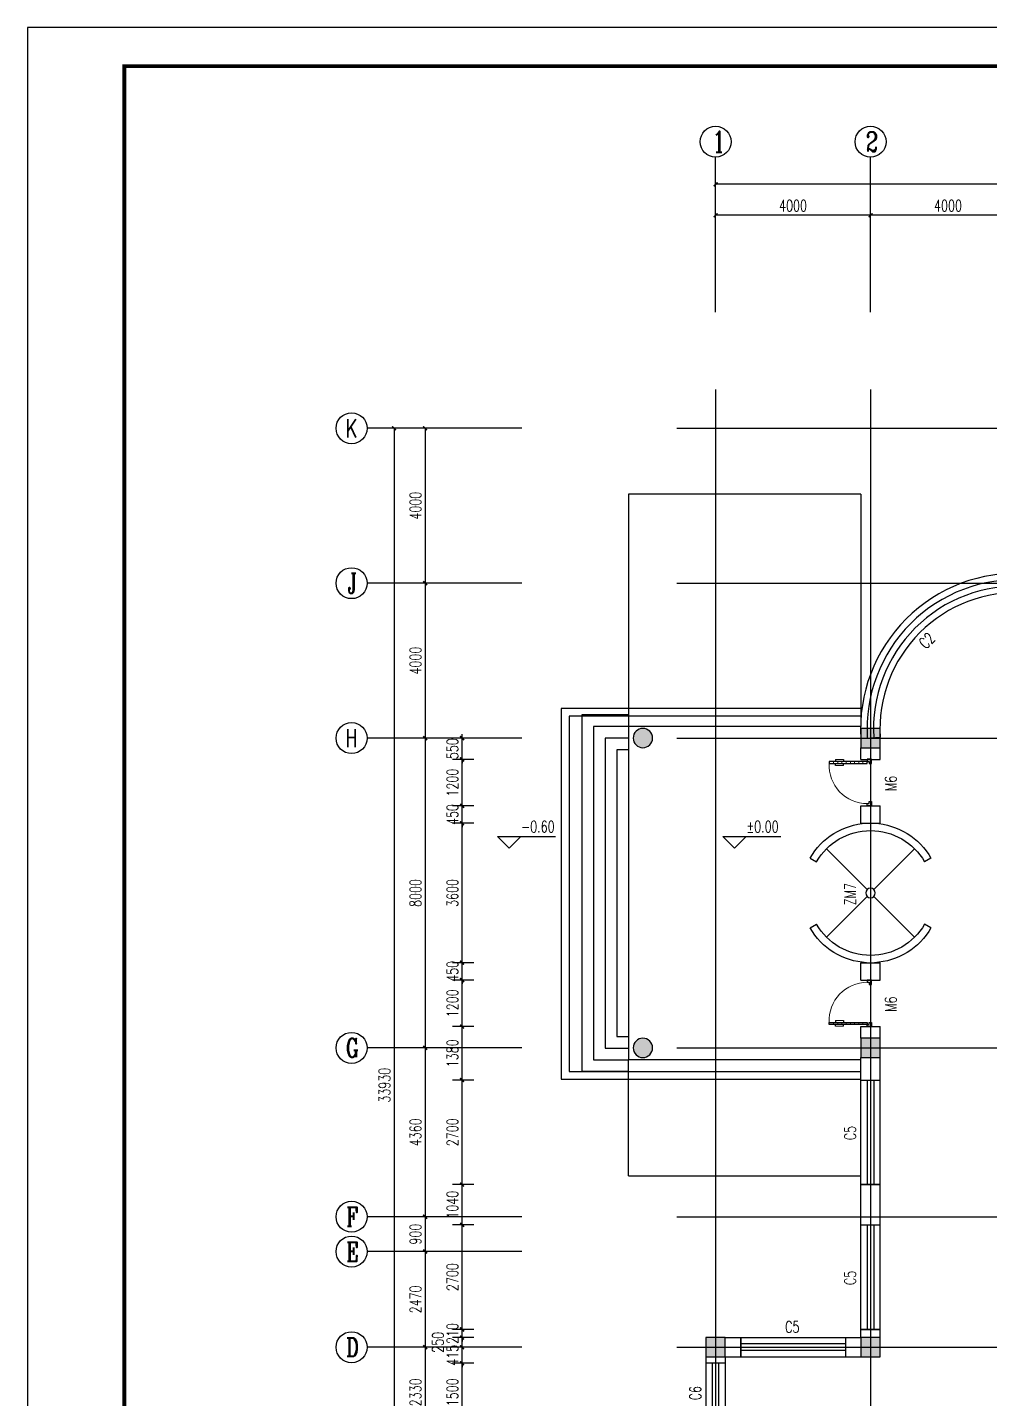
# Model space of a CAD drawing. Extents: x 11228 to 95328, y 8540 to 67940.
# Drawn here: x 11228 to 36071, y 32533 to 67940 of the extents above; entities that cross this region are included whole.
import ezdxf
from ezdxf.enums import TextEntityAlignment as Align

# ---------------------------------------------------------------- set-up
doc = ezdxf.new("R2010")
doc.units = 0
doc.header["$LTSCALE"] = 1000
for name, color, linetype in [('AXIS_TEXT', 7, 'Continuous'), ('建-台阶', 2, 'Continuous'), ('建-图框', 4, 'Continuous'), ('建-坡道', 2, 'Continuous'), ('建-墙-砖', 9, 'Continuous'), ('建-尺寸', 3, 'Continuous'), ('建-柱', 9, 'Continuous'), ('建-标高', 3, 'Continuous'), ('建-窗', 4, 'Continuous'), ('建-轴', 1, 'Continuous'), ('建-轴-标注', 3, 'Continuous'), ('建-阳台', 6, 'Continuous')]:
    doc.layers.add(name, color=color, linetype=linetype)
doc.styles.add('A-AXIS-LABEL', font='COMPLEX', dxfattribs={"bigfont": 'GBCBIG'})
doc.styles.add('A-DIM_T3', font='SIMPLEX', dxfattribs={"width": 0.705882, "bigfont": 'GBCBIG'})
doc.styles.add('A-STANDARD', font='SIMPLEX', dxfattribs={"bigfont": 'GBCBIG'})
doc.styles.add('A-WIN-LABEL', font='SIMPLEX', dxfattribs={"bigfont": 'GBCBIG'})
doc.styles.add('COMPLEX', font='COMPLEX')
doc.dimstyles.new('A-DIM-100', dxfattribs={"dimscale": 100, "dimtxt": 2.975, "dimasz": 1, "dimexe": 2.5, "dimexo": 3, "dimgap": 1, "dimtad": 1, "dimdec": 0, "dimzin": 0, "dimdsep": 46, "dimtxsty": 'A-DIM_T3', "dimblk": 'ARCHTICK', "dimcen": 0.09, "dimclrt": 7, "dimazin": 2, "dimtfac": 1, "dimtdec": 0, "dimtix": 1, "dimtmove": 2, "dimatfit": 3, "dimfxl": 0, "dimtolj": 1, "dimtzin": 0, "dimarcsym": 0})

# ---------------------------------------------------------------- blocks, each defined once
blk = doc.blocks.new('_ArchTick')
at = {"color": 0, "linetype": 'ByBlock', "const_width": 0.4}
blk.add_lwpolyline([(-0.5, -0.5), (0.5, 0.5)], dxfattribs=at)
blk = doc.blocks.new('*D238')
at = {"layer": 'Defpoints', "color": 0}
for p in [(32997, 63089), (32997, 60589), (36997, 60589)]:
    blk.add_point(p, dxfattribs=at)
at = {"layer": '建-轴-标注', "color": 0, "lineweight": -2}
for p, q in [((32997, 60889), (32997, 63339)), ((36997, 63089), (32997, 63089)), ((36997, 60889), (36997, 63339))]:
    blk.add_line(p, q, dxfattribs=at)
at = {"layer": '建-轴-标注', "color": 0, "linetype": 'ByBlock', "lineweight": -2, "xscale": 100, "yscale": 100, "zscale": 100, "rotation": 180}
blk.add_blockref('_ArchTick', (32997, 63089), dxfattribs=at)
at = {"layer": '建-轴-标注', "color": 0, "linetype": 'ByBlock', "lineweight": -2, "xscale": 100, "yscale": 100, "zscale": 100}
blk.add_blockref('_ArchTick', (36997, 63089), dxfattribs=at)
at = {"layer": '建-轴-标注', "color": 7, "insert": (34997, 63338), "char_height": 297.5, "attachment_point": 5, "style": 'A-DIM_T3'}
blk.add_mtext('\\A1;4000', dxfattribs=at)
blk = doc.blocks.new('*D239')
at = {"layer": 'Defpoints', "color": 0}
for p in [(28997, 63089), (28997, 60589), (32997, 60589)]:
    blk.add_point(p, dxfattribs=at)
at = {"layer": '建-轴-标注', "color": 0, "lineweight": -2}
for p, q in [((28997, 60889), (28997, 63339)), ((32997, 63089), (28997, 63089)), ((32997, 60889), (32997, 63339))]:
    blk.add_line(p, q, dxfattribs=at)
at = {"layer": '建-轴-标注', "color": 0, "linetype": 'ByBlock', "lineweight": -2, "xscale": 100, "yscale": 100, "zscale": 100, "rotation": 180}
blk.add_blockref('_ArchTick', (28997, 63089), dxfattribs=at)
at = {"layer": '建-轴-标注', "color": 0, "linetype": 'ByBlock', "lineweight": -2, "xscale": 100, "yscale": 100, "zscale": 100}
blk.add_blockref('_ArchTick', (32997, 63089), dxfattribs=at)
at = {"layer": '建-轴-标注', "color": 7, "insert": (30997, 63338), "char_height": 297.5, "attachment_point": 5, "style": 'A-DIM_T3'}
blk.add_mtext('\\A1;4000', dxfattribs=at)
blk = doc.blocks.new('*D240')
at = {"layer": 'Defpoints', "color": 0}
for p in [(28997, 63889), (28997, 60589), (60997, 60589)]:
    blk.add_point(p, dxfattribs=at)
at = {"layer": '建-轴-标注', "color": 0, "lineweight": -2}
for p, q in [((28997, 60889), (28997, 64139)), ((60997, 60889), (60997, 64139)), ((60997, 63889), (28997, 63889))]:
    blk.add_line(p, q, dxfattribs=at)
at = {"layer": '建-轴-标注', "color": 0, "linetype": 'ByBlock', "lineweight": -2, "xscale": 100, "yscale": 100, "zscale": 100, "rotation": 180}
blk.add_blockref('_ArchTick', (28997, 63889), dxfattribs=at)
at = {"layer": '建-轴-标注', "color": 0, "linetype": 'ByBlock', "lineweight": -2, "xscale": 100, "yscale": 100, "zscale": 100}
blk.add_blockref('_ArchTick', (60997, 63889), dxfattribs=at)
at = {"layer": '建-轴-标注', "color": 7, "insert": (44997, 64138), "char_height": 297.5, "attachment_point": 5, "style": 'A-DIM_T3'}
blk.add_mtext('\\A1;32000', dxfattribs=at)
blk = doc.blocks.new('_AXISO')
blk.add_circle((0, 0), 0.5)
at = {"layer": 'AXIS_TEXT', "style": 'COMPLEX'}
blk.add_attdef('A', text='', height=0.56, dxfattribs=at).set_placement((-0.25, -0.28), (0.25, -0.28), align=Align.FIT)
blk = doc.blocks.new('*D250')
at = {"layer": 'Defpoints', "color": 0}
for p in [(23997, 57589), (21497, 53589), (23997, 53589)]:
    blk.add_point(p, dxfattribs=at)
at = {"layer": '建-轴-标注', "color": 0, "lineweight": -2}
for p, q in [((23697, 57589), (21247, 57589)), ((21497, 57589), (21497, 53589)), ((23697, 53589), (21247, 53589))]:
    blk.add_line(p, q, dxfattribs=at)
at = {"layer": '建-轴-标注', "color": 0, "linetype": 'ByBlock', "lineweight": -2, "xscale": 100, "yscale": 100, "zscale": 100}
for p, rotation in [((21497, 57589), 90), ((21497, 53589), 270)]:
    blk.add_blockref('_ArchTick', p, dxfattribs=dict(at, rotation=rotation))
at = {"layer": '建-轴-标注', "color": 7, "insert": (21248, 55589), "char_height": 297.5, "attachment_point": 5, "rotation": 90, "style": 'A-DIM_T3'}
blk.add_mtext('\\A1;4000', dxfattribs=at)
blk = doc.blocks.new('*D251')
at = {"layer": 'Defpoints', "color": 0}
for p in [(23997, 53589), (21497, 49589), (23997, 49589)]:
    blk.add_point(p, dxfattribs=at)
at = {"layer": '建-轴-标注', "color": 0, "lineweight": -2}
for p, q in [((23697, 53589), (21247, 53589)), ((21497, 53589), (21497, 49589)), ((23697, 49589), (21247, 49589))]:
    blk.add_line(p, q, dxfattribs=at)
at = {"layer": '建-轴-标注', "color": 0, "linetype": 'ByBlock', "lineweight": -2, "xscale": 100, "yscale": 100, "zscale": 100}
for p, rotation in [((21497, 53589), 90), ((21497, 49589), 270)]:
    blk.add_blockref('_ArchTick', p, dxfattribs=dict(at, rotation=rotation))
at = {"layer": '建-轴-标注', "color": 7, "insert": (21248, 51589), "char_height": 297.5, "attachment_point": 5, "rotation": 90, "style": 'A-DIM_T3'}
blk.add_mtext('\\A1;4000', dxfattribs=at)
blk = doc.blocks.new('*D252')
at = {"layer": 'Defpoints', "color": 0}
for p in [(23997, 49589), (21497, 41589), (23997, 41589)]:
    blk.add_point(p, dxfattribs=at)
at = {"layer": '建-轴-标注', "color": 0, "lineweight": -2}
for p, q in [((23697, 49589), (21247, 49589)), ((21497, 49589), (21497, 41589)), ((23697, 41589), (21247, 41589))]:
    blk.add_line(p, q, dxfattribs=at)
at = {"layer": '建-轴-标注', "color": 0, "linetype": 'ByBlock', "lineweight": -2, "xscale": 100, "yscale": 100, "zscale": 100}
for p, rotation in [((21497, 49589), 90), ((21497, 41589), 270)]:
    blk.add_blockref('_ArchTick', p, dxfattribs=dict(at, rotation=rotation))
at = {"layer": '建-轴-标注', "color": 7, "insert": (21248, 45589), "char_height": 297.5, "attachment_point": 5, "rotation": 90, "style": 'A-DIM_T3'}
blk.add_mtext('\\A1;8000', dxfattribs=at)
blk = doc.blocks.new('*D253')
at = {"layer": 'Defpoints', "color": 0}
for p in [(23997, 41589), (21497, 37229), (23997, 37229)]:
    blk.add_point(p, dxfattribs=at)
at = {"layer": '建-轴-标注', "color": 0, "lineweight": -2}
for p, q in [((23697, 41589), (21247, 41589)), ((21497, 41589), (21497, 37229)), ((23697, 37229), (21247, 37229))]:
    blk.add_line(p, q, dxfattribs=at)
at = {"layer": '建-轴-标注', "color": 0, "linetype": 'ByBlock', "lineweight": -2, "xscale": 100, "yscale": 100, "zscale": 100}
for p, rotation in [((21497, 41589), 90), ((21497, 37229), 270)]:
    blk.add_blockref('_ArchTick', p, dxfattribs=dict(at, rotation=rotation))
at = {"layer": '建-轴-标注', "color": 7, "insert": (21248, 39409), "char_height": 297.5, "attachment_point": 5, "rotation": 90, "style": 'A-DIM_T3'}
blk.add_mtext('\\A1;4360', dxfattribs=at)
blk = doc.blocks.new('*D254')
at = {"layer": 'Defpoints', "color": 0}
for p in [(23997, 37229), (21497, 36329), (23997, 36329)]:
    blk.add_point(p, dxfattribs=at)
at = {"layer": '建-轴-标注', "color": 0, "lineweight": -2}
for p, q in [((23697, 37229), (21247, 37229)), ((21497, 37229), (21497, 36329)), ((23697, 36329), (21247, 36329))]:
    blk.add_line(p, q, dxfattribs=at)
at = {"layer": '建-轴-标注', "color": 0, "linetype": 'ByBlock', "lineweight": -2, "xscale": 100, "yscale": 100, "zscale": 100}
for p, rotation in [((21497, 37229), 90), ((21497, 36329), 270)]:
    blk.add_blockref('_ArchTick', p, dxfattribs=dict(at, rotation=rotation))
at = {"layer": '建-轴-标注', "color": 7, "insert": (21248, 36779), "char_height": 297.5, "attachment_point": 5, "rotation": 90, "style": 'A-DIM_T3'}
blk.add_mtext('\\A1;900', dxfattribs=at)
blk = doc.blocks.new('*D255')
at = {"layer": 'Defpoints', "color": 0}
for p in [(23997, 36329), (21497, 33859), (23997, 33859)]:
    blk.add_point(p, dxfattribs=at)
at = {"layer": '建-轴-标注', "color": 0, "lineweight": -2}
for p, q in [((23697, 36329), (21247, 36329)), ((21497, 36329), (21497, 33859)), ((23697, 33859), (21247, 33859))]:
    blk.add_line(p, q, dxfattribs=at)
at = {"layer": '建-轴-标注', "color": 0, "linetype": 'ByBlock', "lineweight": -2, "xscale": 100, "yscale": 100, "zscale": 100}
for p, rotation in [((21497, 36329), 90), ((21497, 33859), 270)]:
    blk.add_blockref('_ArchTick', p, dxfattribs=dict(at, rotation=rotation))
at = {"layer": '建-轴-标注', "color": 7, "insert": (21248, 35094), "char_height": 297.5, "attachment_point": 5, "rotation": 90, "style": 'A-DIM_T3'}
blk.add_mtext('\\A1;2470', dxfattribs=at)
blk = doc.blocks.new('*D256')
at = {"layer": 'Defpoints', "color": 0}
for p in [(23997, 33859), (21497, 31529), (23997, 31529)]:
    blk.add_point(p, dxfattribs=at)
at = {"layer": '建-轴-标注', "color": 0, "lineweight": -2}
for p, q in [((23697, 33859), (21247, 33859)), ((21497, 33859), (21497, 31529)), ((23697, 31529), (21247, 31529))]:
    blk.add_line(p, q, dxfattribs=at)
at = {"layer": '建-轴-标注', "color": 0, "linetype": 'ByBlock', "lineweight": -2, "xscale": 100, "yscale": 100, "zscale": 100}
for p, rotation in [((21497, 33859), 90), ((21497, 31529), 270)]:
    blk.add_blockref('_ArchTick', p, dxfattribs=dict(at, rotation=rotation))
at = {"layer": '建-轴-标注', "color": 7, "insert": (21248, 32694), "char_height": 297.5, "attachment_point": 5, "rotation": 90, "style": 'A-DIM_T3'}
blk.add_mtext('\\A1;2330', dxfattribs=at)
blk = doc.blocks.new('*D259')
at = {"layer": 'Defpoints', "color": 0}
for p in [(23997, 57589), (20697, 23659), (23997, 23659)]:
    blk.add_point(p, dxfattribs=at)
at = {"layer": '建-轴-标注', "color": 0, "lineweight": -2}
for p, q in [((23697, 57589), (20447, 57589)), ((20697, 57589), (20697, 23659)), ((23697, 23659), (20447, 23659))]:
    blk.add_line(p, q, dxfattribs=at)
at = {"layer": '建-轴-标注', "color": 0, "linetype": 'ByBlock', "lineweight": -2, "xscale": 100, "yscale": 100, "zscale": 100}
for p, rotation in [((20697, 57589), 89.99999999999999), ((20697, 23659), 270)]:
    blk.add_blockref('_ArchTick', p, dxfattribs=dict(at, rotation=rotation))
at = {"layer": '建-轴-标注', "color": 7, "insert": (20448, 40624), "char_height": 297.5, "attachment_point": 5, "rotation": 90, "style": 'A-DIM_T3'}
blk.add_mtext('\\A1;33930', dxfattribs=at)
blk = doc.blocks.new('二维窗库$系统图库$00000001')
at = {"color": 0}
for points in [[(-0.5, 0.5), (-0.5, -0.5)], [(-0.5, 0.5), (0.5, 0.5)], [(0.5, -0.5), (0.5, 0.5)], [(0.5, 0.167), (-0.5, 0.167)], [(0.5, -0.167), (-0.5, -0.167)], [(-0.5, -0.5), (0.5, -0.5)]]:
    blk.add_lwpolyline(points, dxfattribs=at)
blk = doc.blocks.new('二维门库$系统图库$00000022')
for p, q in [((-0.2504, 0.4337), (-0.2238, 0.3876)), ((0.2504, 0.4337), (0.2238, 0.3876)), ((-0.0243, 0.0243), (-0.3165, 0.3165)), ((0.0243, 0.0243), (0.3165, 0.3165)), ((-0.3165, -0.3165), (-0.0243, -0.0243)), ((0.3165, -0.3165), (0.0243, -0.0243)), ((-0.2504, -0.4337), (-0.2238, -0.3876)), ((0.2504, -0.4337), (0.2238, -0.3876))]:
    blk.add_line(p, q)
blk.add_circle((0, 0), 0.0344)
for radius, start, end in [(0.5008, 120, 176.72951), (0.5008, 3.27049, 60), (0.4476, 120, 240), (0.4476, 300, 60), (0.5008, 183.27049, 240), (0.5008, 300, 356.72951)]:
    blk.add_arc((0, 0), radius, start, end)
blk = doc.blocks.new('二维门库$系统图库$00000010')
for p, q in [((0.41, 0.888), (0.41, 0.071)), ((0.455, 0.888), (0.41, 0.888)), ((0.455, 0.071), (0.455, 0.888)), ((0.371, 0.753), (0.41, 0.753)), ((0.494, 0.753), (0.455, 0.753)), ((0.371, 0.578), (0.41, 0.578)), ((0.494, 0.578), (0.455, 0.578)), ((-0.498, 0.071), (-0.453, 0.071)), ((-0.498, -0.02), (-0.498, 0.071)), ((-0.453, 0.071), (-0.453, 0.026)), ((-0.453, 0.026), (-0.407, 0.026)), ((-0.407, 0.026), (-0.407, -0.02)), ((0.41, 0.071), (0.455, 0.071)), ((0.41, 0.026), (0.41, -0.02)), ((0.455, 0.026), (0.41, 0.026)), ((0.501, 0.071), (0.455, 0.071)), ((0.455, 0.071), (0.455, 0.026)), ((0.501, -0.02), (0.501, 0.071)), ((-0.407, -0.02), (-0.498, -0.02)), ((-0.498, -0.02), (-0.498, -0.02)), ((0.41, -0.02), (0.501, -0.02)), ((0.501, -0.02), (0.501, -0.02))]:
    blk.add_line(p, q)
at = {"lineweight": 13}
for p, q in [((0.371, 0.753), (0.371, 0.578)), ((0.455, 0.797), (0.41, 0.797)), ((0.455, 0.707), (0.41, 0.707)), ((0.455, 0.616), (0.41, 0.616)), ((0.494, 0.753), (0.494, 0.578)), ((0.455, 0.525), (0.41, 0.525)), ((0.455, 0.434), (0.41, 0.434)), ((0.455, 0.343), (0.41, 0.343)), ((0.455, 0.253), (0.41, 0.253)), ((0.455, 0.162), (0.41, 0.162))]:
    blk.add_line(p, q, dxfattribs=at)
blk.add_arc((0.364, 0.072), 0.817, 86.8152, 180.0885, dxfattribs=at)
blk = doc.blocks.new('*D302')
at = {"layer": 'Defpoints', "color": 0}
for p in [(22451, 33444), (23051, 33444), (23051, 31944)]:
    blk.add_point(p, dxfattribs=at)
at = {"layer": '建-尺寸', "color": 0, "lineweight": -2}
for p, q in [((22751, 33444), (22201, 33444)), ((22451, 31944), (22451, 33444)), ((22751, 31944), (22201, 31944))]:
    blk.add_line(p, q, dxfattribs=at)
at = {"layer": '建-尺寸', "color": 0, "linetype": 'ByBlock', "lineweight": -2, "xscale": 100, "yscale": 100, "zscale": 100}
for p, rotation in [((22451, 33444), 90), ((22451, 31944), 270)]:
    blk.add_blockref('_ArchTick', p, dxfattribs=dict(at, rotation=rotation))
at = {"layer": '建-尺寸', "color": 7, "insert": (22202, 32694), "char_height": 297.5, "attachment_point": 5, "rotation": 90, "style": 'A-DIM_T3'}
blk.add_mtext('\\A1;1500', dxfattribs=at)
blk = doc.blocks.new('*D303')
at = {"layer": 'Defpoints', "color": 0}
for p in [(22451, 33859), (23051, 33859), (23051, 33444)]:
    blk.add_point(p, dxfattribs=at)
at = {"layer": '建-尺寸', "color": 0, "lineweight": -2}
for p, q in [((22751, 33859), (22201, 33859)), ((22451, 33859), (22451, 33959)), ((22451, 33444), (22451, 33859)), ((22751, 33444), (22201, 33444)), ((22451, 33444), (22451, 33344))]:
    blk.add_line(p, q, dxfattribs=at)
at = {"layer": '建-尺寸', "color": 0, "linetype": 'ByBlock', "lineweight": -2, "xscale": 100, "yscale": 100, "zscale": 100}
for p, rotation in [((22451, 33859), 270), ((22451, 33444), 90)]:
    blk.add_blockref('_ArchTick', p, dxfattribs=dict(at, rotation=rotation))
at = {"layer": '建-尺寸', "color": 7, "insert": (22202, 33651), "char_height": 297.5, "attachment_point": 5, "rotation": 90, "style": 'A-DIM_T3'}
blk.add_mtext('\\A1;415', dxfattribs=at)
blk = doc.blocks.new('*D304')
at = {"layer": 'Defpoints', "color": 0}
for p in [(22451, 34109), (23051, 34109), (23051, 33859)]:
    blk.add_point(p, dxfattribs=at)
at = {"layer": '建-尺寸', "color": 0, "lineweight": -2}
for p, q in [((22751, 34109), (22201, 34109)), ((22451, 33859), (22451, 34109)), ((22751, 33859), (22201, 33859))]:
    blk.add_line(p, q, dxfattribs=at)
at = {"layer": '建-尺寸', "color": 0, "linetype": 'ByBlock', "lineweight": -2, "xscale": 100, "yscale": 100, "zscale": 100}
for p, rotation in [((22451, 34109), 90), ((22451, 33859), 270)]:
    blk.add_blockref('_ArchTick', p, dxfattribs=dict(at, rotation=rotation))
at = {"layer": '建-尺寸', "color": 7, "insert": (21826, 33984), "char_height": 297.5, "attachment_point": 5, "rotation": 90, "style": 'A-DIM_T3'}
blk.add_mtext('\\A1;250', dxfattribs=at)
blk = doc.blocks.new('*D305')
at = {"layer": 'Defpoints', "color": 0}
for p in [(22451, 34319), (23051, 34319), (23051, 34109)]:
    blk.add_point(p, dxfattribs=at)
at = {"layer": '建-尺寸', "color": 0, "lineweight": -2}
for p, q in [((22451, 34319), (22451, 34419)), ((22751, 34319), (22201, 34319)), ((22751, 34109), (22201, 34109)), ((22451, 34109), (22451, 34319)), ((22451, 34109), (22451, 34009))]:
    blk.add_line(p, q, dxfattribs=at)
at = {"layer": '建-尺寸', "color": 0, "linetype": 'ByBlock', "lineweight": -2, "xscale": 100, "yscale": 100, "zscale": 100}
for p, rotation in [((22451, 34319), 270), ((22451, 34109), 90)]:
    blk.add_blockref('_ArchTick', p, dxfattribs=dict(at, rotation=rotation))
at = {"layer": '建-尺寸', "color": 7, "insert": (22202, 34214), "char_height": 297.5, "attachment_point": 5, "rotation": 90, "style": 'A-DIM_T3'}
blk.add_mtext('\\A1;210', dxfattribs=at)
blk = doc.blocks.new('*D306')
at = {"layer": 'Defpoints', "color": 0}
for p in [(22451, 37019), (23051, 37019), (23051, 34319)]:
    blk.add_point(p, dxfattribs=at)
at = {"layer": '建-尺寸', "color": 0, "lineweight": -2}
for p, q in [((22751, 37019), (22201, 37019)), ((22451, 34319), (22451, 37019)), ((22751, 34319), (22201, 34319))]:
    blk.add_line(p, q, dxfattribs=at)
at = {"layer": '建-尺寸', "color": 0, "linetype": 'ByBlock', "lineweight": -2, "xscale": 100, "yscale": 100, "zscale": 100}
for p, rotation in [((22451, 37019), 90), ((22451, 34319), 270)]:
    blk.add_blockref('_ArchTick', p, dxfattribs=dict(at, rotation=rotation))
at = {"layer": '建-尺寸', "color": 7, "insert": (22202, 35669), "char_height": 297.5, "attachment_point": 5, "rotation": 90, "style": 'A-DIM_T3'}
blk.add_mtext('\\A1;2700', dxfattribs=at)
blk = doc.blocks.new('*D307')
at = {"layer": 'Defpoints', "color": 0}
for p in [(22451, 38059), (23051, 38059), (23051, 37019)]:
    blk.add_point(p, dxfattribs=at)
at = {"layer": '建-尺寸', "color": 0, "lineweight": -2}
for p, q in [((22751, 38059), (22201, 38059)), ((22451, 37019), (22451, 38059)), ((22751, 37019), (22201, 37019))]:
    blk.add_line(p, q, dxfattribs=at)
at = {"layer": '建-尺寸', "color": 0, "linetype": 'ByBlock', "lineweight": -2, "xscale": 100, "yscale": 100, "zscale": 100}
for p, rotation in [((22451, 38059), 90), ((22451, 37019), 270)]:
    blk.add_blockref('_ArchTick', p, dxfattribs=dict(at, rotation=rotation))
at = {"layer": '建-尺寸', "color": 7, "insert": (22202, 37539), "char_height": 297.5, "attachment_point": 5, "rotation": 90, "style": 'A-DIM_T3'}
blk.add_mtext('\\A1;1040', dxfattribs=at)
blk = doc.blocks.new('*D308')
at = {"layer": 'Defpoints', "color": 0}
for p in [(22451, 40759), (23051, 40759), (23051, 38059)]:
    blk.add_point(p, dxfattribs=at)
at = {"layer": '建-尺寸', "color": 0, "lineweight": -2}
for p, q in [((22751, 40759), (22201, 40759)), ((22451, 38059), (22451, 40759)), ((22751, 38059), (22201, 38059))]:
    blk.add_line(p, q, dxfattribs=at)
at = {"layer": '建-尺寸', "color": 0, "linetype": 'ByBlock', "lineweight": -2, "xscale": 100, "yscale": 100, "zscale": 100}
for p, rotation in [((22451, 40759), 90), ((22451, 38059), 270)]:
    blk.add_blockref('_ArchTick', p, dxfattribs=dict(at, rotation=rotation))
at = {"layer": '建-尺寸', "color": 7, "insert": (22202, 39409), "char_height": 297.5, "attachment_point": 5, "rotation": 90, "style": 'A-DIM_T3'}
blk.add_mtext('\\A1;2700', dxfattribs=at)
blk = doc.blocks.new('*D309')
at = {"layer": 'Defpoints', "color": 0}
for p in [(22451, 42139), (23051, 42139), (23051, 40759)]:
    blk.add_point(p, dxfattribs=at)
at = {"layer": '建-尺寸', "color": 0, "lineweight": -2}
for p, q in [((22751, 42139), (22201, 42139)), ((22451, 40759), (22451, 42139)), ((22751, 40759), (22201, 40759))]:
    blk.add_line(p, q, dxfattribs=at)
at = {"layer": '建-尺寸', "color": 0, "linetype": 'ByBlock', "lineweight": -2, "xscale": 100, "yscale": 100, "zscale": 100}
for p, rotation in [((22451, 42139), 90), ((22451, 40759), 270)]:
    blk.add_blockref('_ArchTick', p, dxfattribs=dict(at, rotation=rotation))
at = {"layer": '建-尺寸', "color": 7, "insert": (22202, 41449), "char_height": 297.5, "attachment_point": 5, "rotation": 90, "style": 'A-DIM_T3'}
blk.add_mtext('\\A1;1380', dxfattribs=at)
blk = doc.blocks.new('*D310')
at = {"layer": 'Defpoints', "color": 0}
for p in [(22451, 43339), (23051, 43339), (23051, 42139)]:
    blk.add_point(p, dxfattribs=at)
at = {"layer": '建-尺寸', "color": 0, "lineweight": -2}
for p, q in [((22751, 43339), (22201, 43339)), ((22451, 42139), (22451, 43339)), ((22751, 42139), (22201, 42139))]:
    blk.add_line(p, q, dxfattribs=at)
at = {"layer": '建-尺寸', "color": 0, "linetype": 'ByBlock', "lineweight": -2, "xscale": 100, "yscale": 100, "zscale": 100}
for p, rotation in [((22451, 43339), 90), ((22451, 42139), 270)]:
    blk.add_blockref('_ArchTick', p, dxfattribs=dict(at, rotation=rotation))
at = {"layer": '建-尺寸', "color": 7, "insert": (22202, 42739), "char_height": 297.5, "attachment_point": 5, "rotation": 90, "style": 'A-DIM_T3'}
blk.add_mtext('\\A1;1200', dxfattribs=at)
blk = doc.blocks.new('*D311')
at = {"layer": 'Defpoints', "color": 0}
for p in [(22451, 43789), (23051, 43789), (23051, 43339)]:
    blk.add_point(p, dxfattribs=at)
at = {"layer": '建-尺寸', "color": 0, "lineweight": -2}
for p, q in [((22751, 43789), (22201, 43789)), ((22451, 43789), (22451, 43889)), ((22451, 43339), (22451, 43789)), ((22751, 43339), (22201, 43339)), ((22451, 43339), (22451, 43239))]:
    blk.add_line(p, q, dxfattribs=at)
at = {"layer": '建-尺寸', "color": 0, "linetype": 'ByBlock', "lineweight": -2, "xscale": 100, "yscale": 100, "zscale": 100}
for p, rotation in [((22451, 43789), 270), ((22451, 43339), 90)]:
    blk.add_blockref('_ArchTick', p, dxfattribs=dict(at, rotation=rotation))
at = {"layer": '建-尺寸', "color": 7, "insert": (22202, 43564), "char_height": 297.5, "attachment_point": 5, "rotation": 90, "style": 'A-DIM_T3'}
blk.add_mtext('\\A1;450', dxfattribs=at)
blk = doc.blocks.new('*D312')
at = {"layer": 'Defpoints', "color": 0}
for p in [(22451, 47389), (23051, 47389), (23051, 43789)]:
    blk.add_point(p, dxfattribs=at)
at = {"layer": '建-尺寸', "color": 0, "lineweight": -2}
for p, q in [((22751, 47389), (22201, 47389)), ((22451, 43789), (22451, 47389)), ((22751, 43789), (22201, 43789))]:
    blk.add_line(p, q, dxfattribs=at)
at = {"layer": '建-尺寸', "color": 0, "linetype": 'ByBlock', "lineweight": -2, "xscale": 100, "yscale": 100, "zscale": 100}
for p, rotation in [((22451, 47389), 90), ((22451, 43789), 270)]:
    blk.add_blockref('_ArchTick', p, dxfattribs=dict(at, rotation=rotation))
at = {"layer": '建-尺寸', "color": 7, "insert": (22202, 45589), "char_height": 297.5, "attachment_point": 5, "rotation": 90, "style": 'A-DIM_T3'}
blk.add_mtext('\\A1;3600', dxfattribs=at)
blk = doc.blocks.new('*D313')
at = {"layer": 'Defpoints', "color": 0}
for p in [(22451, 47839), (23051, 47839), (23051, 47389)]:
    blk.add_point(p, dxfattribs=at)
at = {"layer": '建-尺寸', "color": 0, "lineweight": -2}
for p, q in [((22751, 47839), (22201, 47839)), ((22451, 47839), (22451, 47939)), ((22451, 47389), (22451, 47839)), ((22751, 47389), (22201, 47389)), ((22451, 47389), (22451, 47289))]:
    blk.add_line(p, q, dxfattribs=at)
at = {"layer": '建-尺寸', "color": 0, "linetype": 'ByBlock', "lineweight": -2, "xscale": 100, "yscale": 100, "zscale": 100}
for p, rotation in [((22451, 47839), 270), ((22451, 47389), 90)]:
    blk.add_blockref('_ArchTick', p, dxfattribs=dict(at, rotation=rotation))
at = {"layer": '建-尺寸', "color": 7, "insert": (22202, 47614), "char_height": 297.5, "attachment_point": 5, "rotation": 90, "style": 'A-DIM_T3'}
blk.add_mtext('\\A1;450', dxfattribs=at)
blk = doc.blocks.new('*D314')
at = {"layer": 'Defpoints', "color": 0}
for p in [(22451, 49039), (23051, 49039), (23051, 47839)]:
    blk.add_point(p, dxfattribs=at)
at = {"layer": '建-尺寸', "color": 0, "lineweight": -2}
for p, q in [((22751, 49039), (22201, 49039)), ((22451, 47839), (22451, 49039)), ((22751, 47839), (22201, 47839))]:
    blk.add_line(p, q, dxfattribs=at)
at = {"layer": '建-尺寸', "color": 0, "linetype": 'ByBlock', "lineweight": -2, "xscale": 100, "yscale": 100, "zscale": 100}
for p, rotation in [((22451, 49039), 90), ((22451, 47839), 270)]:
    blk.add_blockref('_ArchTick', p, dxfattribs=dict(at, rotation=rotation))
at = {"layer": '建-尺寸', "color": 7, "insert": (22202, 48439), "char_height": 297.5, "attachment_point": 5, "rotation": 90, "style": 'A-DIM_T3'}
blk.add_mtext('\\A1;1200', dxfattribs=at)
blk = doc.blocks.new('*D315')
at = {"layer": 'Defpoints', "color": 0}
for p in [(22451, 49589), (23051, 49589), (23051, 49039)]:
    blk.add_point(p, dxfattribs=at)
at = {"layer": '建-尺寸', "color": 0, "lineweight": -2}
for p, q in [((22751, 49589), (22201, 49589)), ((22451, 49589), (22451, 49689)), ((22451, 49039), (22451, 49589)), ((22751, 49039), (22201, 49039)), ((22451, 49039), (22451, 48939))]:
    blk.add_line(p, q, dxfattribs=at)
at = {"layer": '建-尺寸', "color": 0, "linetype": 'ByBlock', "lineweight": -2, "xscale": 100, "yscale": 100, "zscale": 100}
for p, rotation in [((22451, 49589), 270), ((22451, 49039), 90)]:
    blk.add_blockref('_ArchTick', p, dxfattribs=dict(at, rotation=rotation))
at = {"layer": '建-尺寸', "color": 7, "insert": (22202, 49314), "char_height": 297.5, "attachment_point": 5, "rotation": 90, "style": 'A-DIM_T3'}
blk.add_mtext('\\A1;550', dxfattribs=at)

msp = doc.modelspace()

# ---------------------------------------------------------------- hatches: boundary and pattern name
at = {"layer": '建-柱'}
for points in [[(26868.7, 49589, 1), (27368.7, 49589, 1)], [(33246.9, 49839), (32746.9, 49839), (32746.9, 49339), (33246.9, 49339)], [(26868.7, 41589, 1), (27368.7, 41589, 1)], [(33246.9, 41839), (32746.9, 41839), (32746.9, 41339), (33246.9, 41339)], [(29246.9, 34109), (28746.9, 34109), (28746.9, 33609), (29246.9, 33609)], [(33246.9, 34109), (32746.9, 34109), (32746.9, 33609), (33246.9, 33609)]]:
    msp.add_hatch(color=8, dxfattribs=at).paths.add_polyline_path(points, flags=17)

# ---------------------------------------------------------------- linework, layer by layer
at = {"layer": '建-台阶'}
for p, q in [((26746.9, 50189.2), (25546.9, 50189.2)), ((25546.9, 50189.2), (25546.9, 40983.9)), ((26746.9, 49889.2), (25846.9, 49889.2)), ((25846.9, 49889.2), (25846.9, 41283.9)), ((26746.9, 49589.2), (26146.9, 49589.2)), ((26146.9, 49589.2), (26146.9, 41583.9)), ((26746.9, 49889), (26746.9, 41289)), ((32746.9, 49889), (26746.9, 49889)), ((26746.9, 49289.2), (26446.9, 49289.2)), ((26446.9, 49289.2), (26446.9, 41883.9)), ((26446.9, 41883.9), (26746.9, 41883.9)), ((26146.9, 41583.9), (26746.9, 41583.9)), ((25846.9, 41283.9), (26746.9, 41283.9)), ((26746.9, 41289), (32746.9, 41289)), ((25546.9, 40983.9), (26746.9, 40983.9))]:
    msp.add_line(p, q, dxfattribs=at)
at = {"layer": '建-图框'}
msp.add_lwpolyline([(11227.8, 8540.2), (95327.8, 8540.2), (95327.8, 67940.2), (11227.8, 67940.2)], close=True, dxfattribs=at)
at = {"layer": '建-图框', "const_width": 100}
msp.add_lwpolyline([(13727.8, 9540.2), (94327.8, 9540.2), (94327.8, 66940.2), (13727.8, 66940.2)], close=True, dxfattribs=at)
at = {"layer": '建-坡道'}
for p, q in [((32746.9, 55889), (26746.9, 55889)), ((26746.9, 55889), (26746.9, 49889)), ((32746.9, 55889), (32746.9, 49889)), ((32746.9, 49889), (26746.9, 49889)), ((26746.9, 38289), (26746.9, 41289)), ((26746.9, 41289), (32746.9, 41289)), ((32746.9, 38289), (32746.9, 41289)), ((26746.9, 38289), (32746.9, 38289))]:
    msp.add_line(p, q, dxfattribs=at)
at = {"layer": '建-墙-砖'}
for p, q in [((32746.9, 49039), (32746.9, 49339)), ((33246.9, 49039), (33246.9, 49339)), ((32746.9, 47389), (32746.9, 47839)), ((33246.9, 47389), (33246.9, 47839)), ((32746.9, 43339), (32746.9, 43789)), ((33246.9, 43339), (33246.9, 43789)), ((32746.9, 41839), (32746.9, 42139)), ((33246.9, 41839), (33246.9, 42139)), ((32746.9, 40759), (32746.9, 41339)), ((33246.9, 40759), (33246.9, 41339)), ((32746.9, 37019), (32746.9, 38059)), ((33246.9, 37019), (33246.9, 38059)), ((29246.9, 34109), (29646.9, 34109)), ((32346.9, 34109), (32746.9, 34109)), ((32746.9, 34109), (32746.9, 34319)), ((33246.9, 34109), (33246.9, 34319)), ((28746.9, 33609), (28746.9, 33444)), ((29246.9, 33609), (29246.9, 33444)), ((29246.9, 33609), (29646.9, 33609)), ((32346.9, 33609), (32746.9, 33609))]:
    msp.add_line(p, q, dxfattribs=at)
for points in [[(32746.9, 49039), (33246.9, 49039)], [(32746.9, 47839), (33246.9, 47839)], [(32746.9, 47389), (33246.9, 47389)], [(32746.9, 43789), (33246.9, 43789)], [(32746.9, 43339), (33246.9, 43339)], [(32746.9, 42139), (33246.9, 42139)], [(32746.9, 40759), (33246.9, 40759)], [(32746.9, 38059), (33246.9, 38059)], [(32746.9, 37019), (33246.9, 37019)], [(29646.9, 34109), (29646.9, 33609)], [(32346.9, 34109), (32346.9, 33609)], [(32746.9, 34319), (33246.9, 34319)], [(29246.9, 33444), (28746.9, 33444)]]:
    msp.add_lwpolyline(points, dxfattribs=at)
at = {"layer": '建-柱'}
for points in [[(27368.7, 49589, 1), (26868.7, 49589, 1)], [(27368.7, 41589, 1), (26868.7, 41589, 1)]]:
    msp.add_lwpolyline(points, format="xyb", close=True, dxfattribs=at)
for points in [[(32746.9, 49839), (32746.9, 49339), (33246.9, 49339), (33246.9, 49839)], [(32746.9, 41839), (32746.9, 41339), (33246.9, 41339), (33246.9, 41839)], [(28746.9, 34109), (28746.9, 33609), (29246.9, 33609), (29246.9, 34109)], [(32746.9, 34109), (32746.9, 33609), (33246.9, 33609), (33246.9, 34109)]]:
    msp.add_lwpolyline(points, close=True, dxfattribs=at)
at = {"layer": '建-标高'}
for p, q in [((23665.9, 46749.7), (23365.9, 47049.7)), ((23365.9, 47049.7), (24865.9, 47049.7)), ((23665.9, 46749.7), (23965.9, 47049.7)), ((29485.1, 46749.7), (29185.1, 47049.7)), ((29185.1, 47049.7), (30685.1, 47049.7)), ((29485.1, 46749.7), (29785.1, 47049.7))]:
    msp.add_line(p, q, dxfattribs=at)
at = {"layer": '建-窗'}
msp.add_line((32746.9, 49581.3), (33246, 49611.6), dxfattribs=at)
for radius in [4021.4, 3854.8, 3688.1, 3521.4]:
    msp.add_arc((36761, 49824.9), radius, 86.52638, 183.47362, dxfattribs=at)
at = {"layer": '建-轴'}
for p, q in [((28996.9, 58589), (28996.9, 22659)), ((32996.9, 58589), (32996.9, 22659)), ((27996.9, 57589), (61996.9, 57589)), ((27996.9, 53589), (61996.9, 53589)), ((27996.9, 49589), (61996.9, 49589)), ((27996.9, 41589), (61996.9, 41589)), ((27996.9, 37229), (61996.9, 37229)), ((27996.9, 33859), (61996.9, 33859))]:
    msp.add_line(p, q, dxfattribs=at)
at = {"layer": '建-轴-标注'}
for p, q in [((28996.9, 60589), (28996.9, 64589)), ((32996.9, 60589), (32996.9, 64589)), ((23996.9, 57589), (19996.9, 57589)), ((23996.9, 53589), (19996.9, 53589)), ((23996.9, 49589), (19996.9, 49589)), ((23996.9, 41589), (19996.9, 41589)), ((23996.9, 37229), (19996.9, 37229)), ((23996.9, 36329), (19996.9, 36329)), ((23996.9, 33859), (19996.9, 33859))]:
    msp.add_line(p, q, dxfattribs=at)
at = {"layer": '建-阳台'}
for p, q in [((32746.4, 50353.2), (25011.7, 50352.8)), ((25011.7, 50352.8), (25012.2, 40777.4)), ((32746.4, 50153.2), (25211.7, 50152.8)), ((25211.7, 50152.8), (25212.2, 40977.4)), ((25012.2, 40777.4), (32746.9, 40777.8)), ((25212.2, 40977.4), (32746.9, 40977.8))]:
    msp.add_line(p, q, dxfattribs=at)

# ---------------------------------------------------------------- block references
at = {"layer": '建-窗'}
ref = msp.add_blockref('二维门库$系统图库$00000010', (32996.9, 48439), dxfattribs=dict(at, xscale=1200, yscale=1200, rotation=90))
ref.add_attrib('A0', 'M6', (33670.7, 48219), dxfattribs={"layer": '0', "height": 297.5, "rotation": 90, "style": 'A-WIN-LABEL', "width": 0.705882})
ref = msp.add_blockref('二维门库$系统图库$00000022', (32996.9, 45589), dxfattribs=dict(at, xscale=3600, yscale=-3600, rotation=90))
ref.add_attrib('A0', 'ZM7', (32620.7, 45269), dxfattribs={"layer": '0', "height": 297.5, "rotation": 90, "style": 'A-WIN-LABEL', "width": 0.705882})
ref = msp.add_blockref('二维门库$系统图库$00000010', (32996.9, 42739), dxfattribs=dict(at, xscale=-1200, yscale=1200, rotation=89.99999999999997))
ref.add_attrib('A0', 'M6', (33670.7, 42519), dxfattribs={"layer": '0', "height": 297.5, "rotation": 90, "style": 'A-WIN-LABEL', "width": 0.705882})
ref = msp.add_blockref('二维窗库$系统图库$00000001', (32996.9, 39409), dxfattribs=dict(at, xscale=2700, yscale=-500, rotation=90))
ref.add_attrib('A0', 'C5', (32620.7, 39204), dxfattribs={"layer": '0', "height": 297.5, "rotation": 90, "style": 'A-WIN-LABEL', "width": 0.705882})
ref = msp.add_blockref('二维窗库$系统图库$00000001', (32996.9, 35669), dxfattribs=dict(at, xscale=2700, yscale=-500, rotation=90))
ref.add_attrib('A0', 'C5', (32620.7, 35464), dxfattribs={"layer": '0', "height": 297.5, "rotation": 90, "style": 'A-WIN-LABEL', "width": 0.705882})
ref = msp.add_blockref('二维窗库$系统图库$00000001', (30996.9, 33859), dxfattribs=dict(at, xscale=2700, yscale=-500))
ref.add_attrib('A0', 'C5', (30791.9, 34235.2), dxfattribs={"layer": '0', "height": 297.5, "style": 'A-WIN-LABEL', "width": 0.705882})
ref = msp.add_blockref('二维窗库$系统图库$00000001', (28996.9, 32694), dxfattribs=dict(at, xscale=1500, yscale=500, rotation=270.0000000000008))
ref.add_attrib('A0', 'C6', (28620.7, 32489), dxfattribs={"layer": '0', "height": 297.5, "rotation": 90, "style": 'A-WIN-LABEL', "width": 0.705882})
at = {"layer": '建-轴-标注'}
ref = msp.add_blockref('_AXISO', (28996.9, 64989), dxfattribs=dict(at, xscale=800, yscale=800))
ref.add_attrib('A', '1', (28915.8, 64721), dxfattribs={"color": 7, "height": 536, "style": 'A-AXIS-LABEL', "width": 0.705882})
ref = msp.add_blockref('_AXISO', (32996.9, 64989), dxfattribs=dict(at, xscale=800, yscale=800))
ref.add_attrib('A', '2', (32877.7, 64735.6), dxfattribs={"color": 7, "height": 506.7, "style": 'A-AXIS-LABEL', "width": 0.705882})
ref = msp.add_blockref('_AXISO', (19596.9, 57589), dxfattribs=dict(at, xscale=800, yscale=800))
ref.add_attrib('A', 'K', (19446.2, 57353), dxfattribs={"color": 7, "height": 472, "style": 'A-AXIS-LABEL', "width": 0.705882})
ref = msp.add_blockref('_AXISO', (19596.9, 53589), dxfattribs=dict(at, xscale=800, yscale=800))
ref.add_attrib('A', 'J', (19499.8, 53326.3), dxfattribs={"color": 7, "height": 525.2, "style": 'A-AXIS-LABEL', "width": 0.705882})
ref = msp.add_blockref('_AXISO', (19596.9, 49589), dxfattribs=dict(at, xscale=800, yscale=800))
ref.add_attrib('A', 'H', (19440.7, 49356.6), dxfattribs={"color": 7, "height": 464.7, "style": 'A-AXIS-LABEL', "width": 0.705882})
ref = msp.add_blockref('_AXISO', (19596.9, 41589), dxfattribs=dict(at, xscale=800, yscale=800))
ref.add_attrib('A', 'G', (19452, 41349.4), dxfattribs={"color": 7, "height": 479.1, "style": 'A-AXIS-LABEL', "width": 0.705882})
ref = msp.add_blockref('_AXISO', (19596.9, 37229), dxfattribs=dict(at, xscale=800, yscale=800))
ref.add_attrib('A', 'F', (19464.3, 36982.4), dxfattribs={"color": 7, "height": 493.2, "style": 'A-AXIS-LABEL', "width": 0.705882})
ref = msp.add_blockref('_AXISO', (19596.9, 36329), dxfattribs=dict(at, xscale=800, yscale=800))
ref.add_attrib('A', 'E', (19464.3, 36082.4), dxfattribs={"color": 7, "height": 493.2, "style": 'A-AXIS-LABEL', "width": 0.705882})
ref = msp.add_blockref('_AXISO', (19596.9, 33859), dxfattribs=dict(at, xscale=800, yscale=800))
ref.add_attrib('A', 'D', (19458, 33615.9), dxfattribs={"color": 7, "height": 486.2, "style": 'A-AXIS-LABEL', "width": 0.705882})

# ---------------------------------------------------------------- texts
at = {"layer": '建-标高', "color": 7, "style": 'A-STANDARD', "width": 0.705882}
for s, p in [('-0.60', (23975.9, 47154.7)), ('%%P0.00', (29795.1, 47154.7))]:
    msp.add_text(s, height=297.5, dxfattribs=at).set_placement(p)
at = {"layer": '建-窗', "color": 7, "style": 'A-WIN-LABEL', "width": 0.705882}
msp.add_text('C2', height=297.5, rotation=45, dxfattribs=at).set_placement((34425.6, 51870.4))

# ---------------------------------------------------------------- dimensions: what is measured, and where the dimension line sits
at = {"layer": '建-尺寸', "color": 3}
for p1, p2, picture, middle in [((23051.1, 49039), (23051.1, 49589), '*D315', (22202.4, 49314)), ((23051.1, 47839), (23051.1, 49039), '*D314', (22202.4, 48439)), ((23051.1, 47389), (23051.1, 47839), '*D313', (22202.4, 47614)), ((23051.1, 43789), (23051.1, 47389), '*D312', (22202.4, 45589)), ((23051.1, 43339), (23051.1, 43789), '*D311', (22202.4, 43564)), ((23051.1, 42139), (23051.1, 43339), '*D310', (22202.4, 42739)), ((23051.1, 40759), (23051.1, 42139), '*D309', (22202.4, 41449)), ((23051.1, 38059), (23051.1, 40759), '*D308', (22202.4, 39409)), ((23051.1, 37019), (23051.1, 38059), '*D307', (22202.4, 37539)), ((23051.1, 34319), (23051.1, 37019), '*D306', (22202.4, 35669)), ((23051.1, 34109), (23051.1, 34319), '*D305', (22202.4, 34214)), ((23051.1, 33444), (23051.1, 33859), '*D303', (22202.4, 33651.5)), ((23051.1, 31944), (23051.1, 33444), '*D302', (22202.4, 32694))]:
    dim = msp.add_aligned_dim(p1=p1, p2=p2, distance=600, dimstyle='A-DIM-100', dxfattribs=at)
    dim.commit()
    dim.dimension.update_dxf_attribs({"geometry": picture, "text_midpoint": middle})
dim = msp.add_linear_dim(base=(22451.1, 34109), p1=(23051.1, 33859), p2=(23051.1, 34109), angle=90, dimstyle='A-DIM-100', dxfattribs=at)
dim.commit()
dim.dimension.update_dxf_attribs({"geometry": '*D304', "text_midpoint": (21826.1, 33984), "dimtype": 161})
at = {"layer": '建-轴-标注', "color": 3}
for p1, p2, distance, picture, middle in [((60996.9, 60589), (28996.9, 60589), -3300, '*D240', (44996.9, 64137.7)), ((32996.9, 60589), (28996.9, 60589), -2500, '*D239', (30996.9, 63337.7)), ((36996.9, 60589), (32996.9, 60589), -2500, '*D238', (34996.9, 63337.7)), ((23996.9, 57589), (23996.9, 23659), -3300, '*D259', (20448.2, 40624)), ((23996.9, 57589), (23996.9, 53589), -2500, '*D250', (21248.2, 55589)), ((23996.9, 53589), (23996.9, 49589), -2500, '*D251', (21248.2, 51589)), ((23996.9, 49589), (23996.9, 41589), -2500, '*D252', (21248.2, 45589)), ((23996.9, 41589), (23996.9, 37229), -2500, '*D253', (21248.2, 39409)), ((23996.9, 37229), (23996.9, 36329), -2500, '*D254', (21248.2, 36779)), ((23996.9, 36329), (23996.9, 33859), -2500, '*D255', (21248.2, 35094)), ((23996.9, 33859), (23996.9, 31529), -2500, '*D256', (21248.2, 32694))]:
    dim = msp.add_aligned_dim(p1=p1, p2=p2, distance=distance, dimstyle='A-DIM-100', dxfattribs=at)
    dim.commit()
    dim.dimension.update_dxf_attribs({"geometry": picture, "text_midpoint": middle})

doc.saveas('drawing.dxf')
